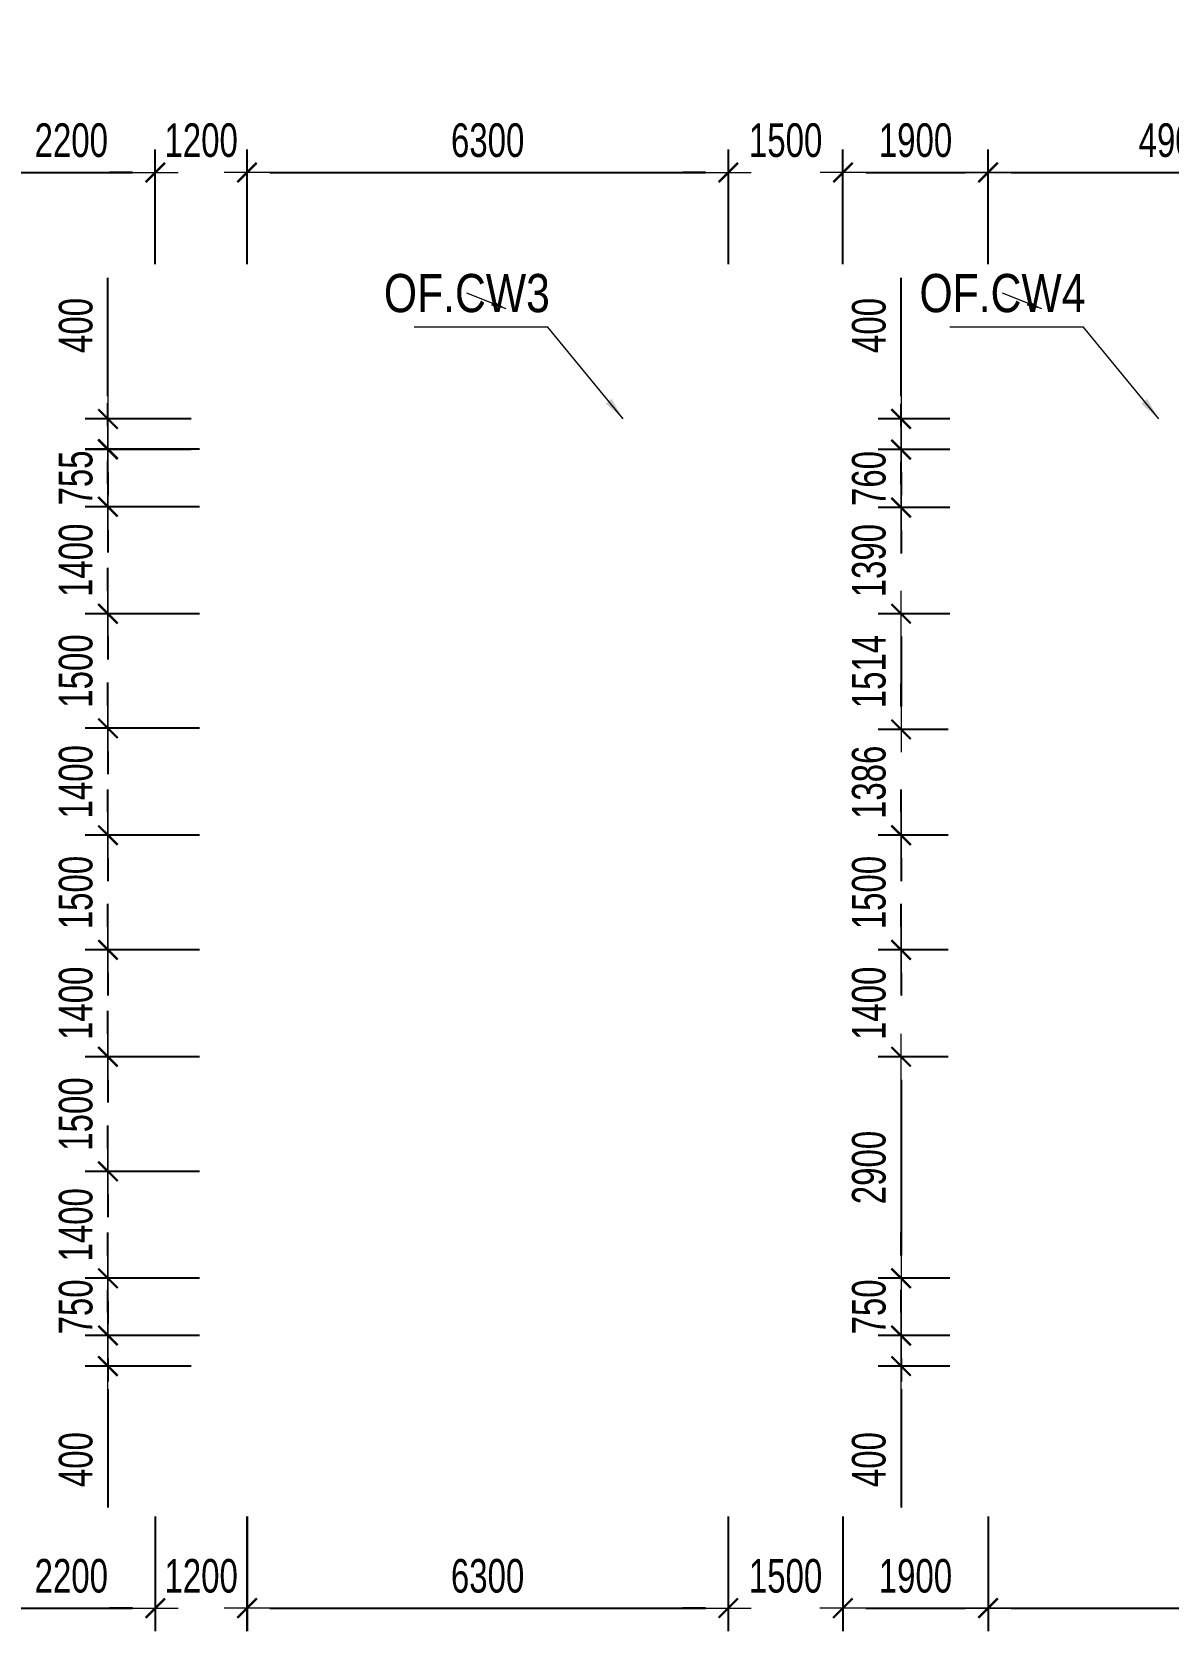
# Model space of a CAD drawing. Header units: millimetres. Extents: x -259680 to 286077, y 2206 to 90611.
# Drawn here: x 53086 to 67955, y 48332 to 69266 of the extents above; entities that cross this region are included whole.
import ezdxf
from ezdxf.enums import TextEntityAlignment as Align

# ---------------------------------------------------------------- set-up
doc = ezdxf.new("R2010")
doc.units = ezdxf.units.MM
doc.layers.get('0').update_dxf_attribs({"lineweight": 20})
doc.layers.get('Defpoints').update_dxf_attribs({"color": 151, "lineweight": 9})
for name, color, linetype, lineweight in [('$1$NDC_S_ANNO', 7, 'Continuous', 20), ('$1$NDC_S_DIM', 1, 'Continuous', 15), ('$1$NDC_S_VN TEXT', 7, 'Continuous', 20), ('NDC_S_DIM', 1, 'Continuous', 15)]:
    doc.layers.add(name, color=color, linetype=linetype, lineweight=lineweight)
doc.styles.add('$1$NDC_DIM', font='', dxfattribs={"width": 0.75})
doc.styles.add('$2$ARIAL', font='arial.ttf', dxfattribs={"width": 0.8})
doc.styles.add('NDC_DIM', font='', dxfattribs={"width": 0.75})
doc.styles.get('$1$NDC_DIM').set_extended_font_data('Dotum')
doc.styles.get('NDC_DIM').set_extended_font_data('Dotum')
doc.dimstyles.new('$0$NDC_dim_150', dxfattribs={"dimscale": 150, "dimtxt": 2.2, "dimasz": 1.5, "dimexe": 1.5, "dimexo": 2.5, "dimgap": 1, "dimtad": 1, "dimdec": 0, "dimzin": 0, "dimdsep": 46, "dimtxsty": '$1$NDC_DIM', "dimblk": '$1$DIMMARK', "dimcen": 0.09, "dimdle": 1.2, "dimclrd": 1, "dimclre": 1, "dimclrt": 3, "dimadec": 0, "dimazin": 0, "dimtfac": 1, "dimtdec": 0, "dimtix": 1, "dimtofl": 0, "dimtmove": 0, "dimatfit": 3, "dimfxl": 0, "dimtolj": 1, "dimtzin": 0, "dimarcsym": 0})
doc.dimstyles.new('$1$NDC_dim_iso', dxfattribs={"dimtxt": 2.2, "dimasz": 1, "dimexe": 1.5, "dimexo": 2.5, "dimgap": 1, "dimtad": 1, "dimdec": 0, "dimzin": 0, "dimdsep": 46, "dimtxsty": '$1$NDC_DIM', "dimblk": '$1$DIMMARK', "dimcen": 0.09, "dimdle": 1.2, "dimclrd": 1, "dimclre": 1, "dimclrt": 3, "dimadec": 0, "dimazin": 0, "dimtfac": 1, "dimtdec": 0, "dimtix": 1, "dimtofl": 0, "dimtmove": 0, "dimatfit": 3, "dimfxl": 0, "dimtolj": 1, "dimtzin": 0, "dimarcsym": 0})
doc.dimstyles.new('NDC_dim_200', dxfattribs={"dimscale": 200, "dimtxt": 2.2, "dimasz": 1.5, "dimexe": 1.5, "dimexo": 2.5, "dimgap": 1, "dimtad": 1, "dimdec": 0, "dimzin": 0, "dimdsep": 46, "dimtxsty": 'NDC_DIM', "dimblk": 'DIMMARK', "dimcen": 0.09, "dimdle": 1.2, "dimclrd": 1, "dimclre": 1, "dimclrt": 3, "dimadec": 0, "dimazin": 0, "dimtfac": 1, "dimtdec": 0, "dimtix": 1, "dimtofl": 0, "dimtmove": 0, "dimatfit": 3, "dimfxl": 0, "dimtolj": 1, "dimtzin": 0, "dimarcsym": 0})

# ---------------------------------------------------------------- blocks, each defined once
blk = doc.blocks.new('$1$DIMMARK')
at = {"layer": '$1$NDC_S_DIM', "color": 1}
blk.add_line((-1.5, 0), (1, 0), dxfattribs=at)
at = {"layer": '$1$NDC_S_DIM', "color": 2, "const_width": 0.1}
blk.add_lwpolyline([(-0.424, -0.424), (0.424, 0.424)], dxfattribs=at)
blk = doc.blocks.new('DIMMARK')
at = {"layer": 'NDC_S_DIM', "color": 1}
blk.add_line((-1.5, 0), (1, 0), dxfattribs=at)
at = {"layer": 'NDC_S_DIM', "color": 2, "const_width": 0.1}
blk.add_lwpolyline([(-0.424, -0.424), (0.424, 0.424)], dxfattribs=at)
blk = doc.blocks.new('*D1956')
at = {"layer": 'Defpoints', "color": 0, "ltscale": 100, "transparency": 16777216}
for p in [(54700, 52200), (52500, 51800), (54700, 48632)]:
    blk.add_point(p, dxfattribs=at)
at = {"layer": 'NDC_S_DIM', "color": 1, "lineweight": -2, "ltscale": 100, "transparency": 16777216}
for p, q in [((52500, 49832), (52500, 48332)), ((54700, 49832), (54700, 48332)), ((52800, 48632), (54400, 48632))]:
    blk.add_line(p, q, dxfattribs=at)
at = {"layer": 'NDC_S_DIM', "color": 1, "lineweight": -2, "ltscale": 100, "transparency": 16777216, "xscale": 300, "yscale": 300, "zscale": 300, "rotation": 180}
blk.add_blockref('DIMMARK', (52500, 48632), dxfattribs=at)
at = {"layer": 'NDC_S_DIM', "color": 1, "lineweight": -2, "ltscale": 100, "transparency": 16777216, "xscale": 300, "yscale": 300, "zscale": 300}
blk.add_blockref('DIMMARK', (54700, 48632), dxfattribs=at)
at = {"layer": 'NDC_S_DIM', "color": 3, "ltscale": 100, "transparency": 16777216, "insert": (53600, 49052), "char_height": 440, "attachment_point": 5, "style": 'NDC_DIM'}
blk.add_mtext('\\A1;2200', dxfattribs=at)
blk = doc.blocks.new('*D1957')
at = {"layer": 'Defpoints', "color": 0, "ltscale": 100, "transparency": 16777216}
for p in [(54700, 52200), (55900, 51800), (55900, 48632)]:
    blk.add_point(p, dxfattribs=at)
at = {"layer": 'NDC_S_DIM', "color": 1, "lineweight": -2, "ltscale": 100, "transparency": 16777216}
for p, q in [((54700, 49832), (54700, 48332)), ((55900, 49832), (55900, 48332)), ((54400, 48632), (54100, 48632)), ((56200, 48632), (56500, 48632))]:
    blk.add_line(p, q, dxfattribs=at)
at = {"layer": 'NDC_S_DIM', "color": 1, "lineweight": -2, "ltscale": 100, "transparency": 16777216, "xscale": 300, "yscale": 300, "zscale": 300}
blk.add_blockref('DIMMARK', (54700, 48632), dxfattribs=at)
at = {"layer": 'NDC_S_DIM', "color": 1, "lineweight": -2, "ltscale": 100, "transparency": 16777216, "xscale": 300, "yscale": 300, "zscale": 300, "rotation": 180}
blk.add_blockref('DIMMARK', (55900, 48632), dxfattribs=at)
at = {"layer": 'NDC_S_DIM', "color": 3, "ltscale": 100, "transparency": 16777216, "insert": (55300, 49052), "char_height": 440, "attachment_point": 5, "style": 'NDC_DIM'}
blk.add_mtext('\\A1;1200', dxfattribs=at)
blk = doc.blocks.new('*D1958')
at = {"layer": 'Defpoints', "color": 0, "ltscale": 100, "transparency": 16777216}
for p in [(55899, 51800), (62199, 51800), (62199, 48632)]:
    blk.add_point(p, dxfattribs=at)
at = {"layer": 'NDC_S_DIM', "color": 1, "lineweight": -2, "ltscale": 100, "transparency": 16777216}
for p, q in [((55899, 49832), (55899, 48332)), ((62199, 49832), (62199, 48332)), ((56199, 48632), (61899, 48632))]:
    blk.add_line(p, q, dxfattribs=at)
at = {"layer": 'NDC_S_DIM', "color": 1, "lineweight": -2, "ltscale": 100, "transparency": 16777216, "xscale": 300, "yscale": 300, "zscale": 300, "rotation": 180}
blk.add_blockref('DIMMARK', (55899, 48632), dxfattribs=at)
at = {"layer": 'NDC_S_DIM', "color": 1, "lineweight": -2, "ltscale": 100, "transparency": 16777216, "xscale": 300, "yscale": 300, "zscale": 300}
blk.add_blockref('DIMMARK', (62199, 48632), dxfattribs=at)
at = {"layer": 'NDC_S_DIM', "color": 3, "ltscale": 100, "transparency": 16777216, "insert": (59049, 49052), "char_height": 440, "attachment_point": 5, "style": 'NDC_DIM'}
blk.add_mtext('\\A1;6300', dxfattribs=at)
blk = doc.blocks.new('*D1959')
at = {"layer": 'Defpoints', "color": 0, "ltscale": 100, "transparency": 16777216}
for p in [(62199, 63040), (63699, 63040), (63699, 48632)]:
    blk.add_point(p, dxfattribs=at)
at = {"layer": 'NDC_S_DIM', "color": 1, "lineweight": -2, "ltscale": 100, "transparency": 16777216}
for p, q in [((62199, 49832), (62199, 48332)), ((63699, 49832), (63699, 48332)), ((61899, 48632), (61599, 48632)), ((63999, 48632), (64299, 48632))]:
    blk.add_line(p, q, dxfattribs=at)
at = {"layer": 'NDC_S_DIM', "color": 1, "lineweight": -2, "ltscale": 100, "transparency": 16777216, "xscale": 300, "yscale": 300, "zscale": 300}
blk.add_blockref('DIMMARK', (62199, 48632), dxfattribs=at)
at = {"layer": 'NDC_S_DIM', "color": 1, "lineweight": -2, "ltscale": 100, "transparency": 16777216, "xscale": 300, "yscale": 300, "zscale": 300, "rotation": 180}
blk.add_blockref('DIMMARK', (63699, 48632), dxfattribs=at)
at = {"layer": 'NDC_S_DIM', "color": 3, "ltscale": 100, "transparency": 16777216, "insert": (62949, 49052), "char_height": 440, "attachment_point": 5, "style": 'NDC_DIM'}
blk.add_mtext('\\A1;1500', dxfattribs=at)
blk = doc.blocks.new('*D1960')
at = {"layer": 'Defpoints', "color": 0, "ltscale": 100, "transparency": 16777216}
for p in [(63699, 63040), (65599, 63040), (65599, 48632)]:
    blk.add_point(p, dxfattribs=at)
at = {"layer": 'NDC_S_DIM', "color": 1, "lineweight": -2, "ltscale": 100, "transparency": 16777216}
for p, q in [((63699, 49832), (63699, 48332)), ((65599, 49832), (65599, 48332)), ((63999, 48632), (65299, 48632))]:
    blk.add_line(p, q, dxfattribs=at)
at = {"layer": 'NDC_S_DIM', "color": 1, "lineweight": -2, "ltscale": 100, "transparency": 16777216, "xscale": 300, "yscale": 300, "zscale": 300, "rotation": 180}
blk.add_blockref('DIMMARK', (63699, 48632), dxfattribs=at)
at = {"layer": 'NDC_S_DIM', "color": 1, "lineweight": -2, "ltscale": 100, "transparency": 16777216, "xscale": 300, "yscale": 300, "zscale": 300}
blk.add_blockref('DIMMARK', (65599, 48632), dxfattribs=at)
at = {"layer": 'NDC_S_DIM', "color": 3, "ltscale": 100, "transparency": 16777216, "insert": (64649, 49052), "char_height": 440, "attachment_point": 5, "style": 'NDC_DIM'}
blk.add_mtext('\\A1;1900', dxfattribs=at)
blk = doc.blocks.new('*D1961')
at = {"layer": 'Defpoints', "color": 0, "ltscale": 100, "transparency": 16777216}
for p in [(65600, 51800), (72700, 51800), (72700, 48632)]:
    blk.add_point(p, dxfattribs=at)
at = {"layer": 'NDC_S_DIM', "color": 1, "lineweight": -2, "ltscale": 100, "transparency": 16777216}
for p, q in [((65600, 49832), (65600, 48332)), ((72700, 49832), (72700, 48332)), ((65900, 48632), (72400, 48632))]:
    blk.add_line(p, q, dxfattribs=at)
at = {"layer": 'NDC_S_DIM', "color": 1, "lineweight": -2, "ltscale": 100, "transparency": 16777216, "xscale": 300, "yscale": 300, "zscale": 300, "rotation": 180}
blk.add_blockref('DIMMARK', (65600, 48632), dxfattribs=at)
at = {"layer": 'NDC_S_DIM', "color": 1, "lineweight": -2, "ltscale": 100, "transparency": 16777216, "xscale": 300, "yscale": 300, "zscale": 300}
blk.add_blockref('DIMMARK', (72700, 48632), dxfattribs=at)
at = {"layer": 'NDC_S_DIM', "color": 3, "ltscale": 100, "transparency": 16777216, "insert": (69150, 49052), "char_height": 440, "attachment_point": 5, "style": 'NDC_DIM'}
blk.add_mtext('\\A1;7100', dxfattribs=at)
blk = doc.blocks.new('*D1973')
at = {"layer": 'Defpoints', "color": 0, "ltscale": 100, "transparency": 16777216}
for p in [(54700, 67427), (52500, 64200), (54700, 64200)]:
    blk.add_point(p, dxfattribs=at)
at = {"layer": 'NDC_S_DIM', "color": 1, "lineweight": -2, "ltscale": 100, "transparency": 16777216}
for p, q in [((52500, 66227), (52500, 67727)), ((54700, 66227), (54700, 67727)), ((52800, 67427), (54400, 67427))]:
    blk.add_line(p, q, dxfattribs=at)
at = {"layer": 'NDC_S_DIM', "color": 1, "lineweight": -2, "ltscale": 100, "transparency": 16777216, "xscale": 300, "yscale": 300, "zscale": 300, "rotation": 180}
blk.add_blockref('DIMMARK', (52500, 67427), dxfattribs=at)
at = {"layer": 'NDC_S_DIM', "color": 1, "lineweight": -2, "ltscale": 100, "transparency": 16777216, "xscale": 300, "yscale": 300, "zscale": 300}
blk.add_blockref('DIMMARK', (54700, 67427), dxfattribs=at)
at = {"layer": 'NDC_S_DIM', "color": 3, "ltscale": 100, "transparency": 16777216, "insert": (53600, 67847), "char_height": 440, "attachment_point": 5, "style": 'NDC_DIM'}
blk.add_mtext('\\A1;2200', dxfattribs=at)
blk = doc.blocks.new('*D1974')
at = {"layer": 'Defpoints', "color": 0, "ltscale": 100, "transparency": 16777216}
for p in [(55900, 67427), (54700, 64200), (55900, 64200)]:
    blk.add_point(p, dxfattribs=at)
at = {"layer": 'NDC_S_DIM', "color": 1, "lineweight": -2, "ltscale": 100, "transparency": 16777216}
for p, q in [((54700, 66227), (54700, 67727)), ((55900, 66227), (55900, 67727)), ((54400, 67427), (54100, 67427)), ((56200, 67427), (56500, 67427))]:
    blk.add_line(p, q, dxfattribs=at)
at = {"layer": 'NDC_S_DIM', "color": 1, "lineweight": -2, "ltscale": 100, "transparency": 16777216, "xscale": 300, "yscale": 300, "zscale": 300}
blk.add_blockref('DIMMARK', (54700, 67427), dxfattribs=at)
at = {"layer": 'NDC_S_DIM', "color": 1, "lineweight": -2, "ltscale": 100, "transparency": 16777216, "xscale": 300, "yscale": 300, "zscale": 300, "rotation": 180}
blk.add_blockref('DIMMARK', (55900, 67427), dxfattribs=at)
at = {"layer": 'NDC_S_DIM', "color": 3, "ltscale": 100, "transparency": 16777216, "insert": (55300, 67847), "char_height": 440, "attachment_point": 5, "style": 'NDC_DIM'}
blk.add_mtext('\\A1;1200', dxfattribs=at)
blk = doc.blocks.new('*D1975')
at = {"layer": 'Defpoints', "color": 0, "ltscale": 100, "transparency": 16777216}
for p in [(62200, 67427), (55900, 64200), (62200, 64200)]:
    blk.add_point(p, dxfattribs=at)
at = {"layer": 'NDC_S_DIM', "color": 1, "lineweight": -2, "ltscale": 100, "transparency": 16777216}
for p, q in [((55900, 66227), (55900, 67727)), ((62200, 66227), (62200, 67727)), ((56200, 67427), (61900, 67427))]:
    blk.add_line(p, q, dxfattribs=at)
at = {"layer": 'NDC_S_DIM', "color": 1, "lineweight": -2, "ltscale": 100, "transparency": 16777216, "xscale": 300, "yscale": 300, "zscale": 300, "rotation": 180}
blk.add_blockref('DIMMARK', (55900, 67427), dxfattribs=at)
at = {"layer": 'NDC_S_DIM', "color": 1, "lineweight": -2, "ltscale": 100, "transparency": 16777216, "xscale": 300, "yscale": 300, "zscale": 300}
blk.add_blockref('DIMMARK', (62200, 67427), dxfattribs=at)
at = {"layer": 'NDC_S_DIM', "color": 3, "ltscale": 100, "transparency": 16777216, "insert": (59050, 67847), "char_height": 440, "attachment_point": 5, "style": 'NDC_DIM'}
blk.add_mtext('\\A1;6300', dxfattribs=at)
blk = doc.blocks.new('*D1976')
at = {"layer": 'Defpoints', "color": 0, "ltscale": 100, "transparency": 16777216}
for p in [(63700, 67427), (62200, 64200), (63700, 64200)]:
    blk.add_point(p, dxfattribs=at)
at = {"layer": 'NDC_S_DIM', "color": 1, "lineweight": -2, "ltscale": 100, "transparency": 16777216}
for p, q in [((62200, 66227), (62200, 67727)), ((63700, 66227), (63700, 67727)), ((61900, 67427), (61600, 67427)), ((64000, 67427), (64300, 67427))]:
    blk.add_line(p, q, dxfattribs=at)
at = {"layer": 'NDC_S_DIM', "color": 1, "lineweight": -2, "ltscale": 100, "transparency": 16777216, "xscale": 300, "yscale": 300, "zscale": 300}
blk.add_blockref('DIMMARK', (62200, 67427), dxfattribs=at)
at = {"layer": 'NDC_S_DIM', "color": 1, "lineweight": -2, "ltscale": 100, "transparency": 16777216, "xscale": 300, "yscale": 300, "zscale": 300, "rotation": 180}
blk.add_blockref('DIMMARK', (63700, 67427), dxfattribs=at)
at = {"layer": 'NDC_S_DIM', "color": 3, "ltscale": 100, "transparency": 16777216, "insert": (62950, 67847), "char_height": 440, "attachment_point": 5, "style": 'NDC_DIM'}
blk.add_mtext('\\A1;1500', dxfattribs=at)
blk = doc.blocks.new('*D1977')
at = {"layer": 'Defpoints', "color": 0, "ltscale": 100, "transparency": 16777216}
for p in [(65600, 67427), (63700, 64200), (65600, 64200)]:
    blk.add_point(p, dxfattribs=at)
at = {"layer": 'NDC_S_DIM', "color": 1, "lineweight": -2, "ltscale": 100, "transparency": 16777216}
for p, q in [((63700, 66227), (63700, 67727)), ((65600, 66227), (65600, 67727)), ((64000, 67427), (65300, 67427))]:
    blk.add_line(p, q, dxfattribs=at)
at = {"layer": 'NDC_S_DIM', "color": 1, "lineweight": -2, "ltscale": 100, "transparency": 16777216, "xscale": 300, "yscale": 300, "zscale": 300, "rotation": 180}
blk.add_blockref('DIMMARK', (63700, 67427), dxfattribs=at)
at = {"layer": 'NDC_S_DIM', "color": 1, "lineweight": -2, "ltscale": 100, "transparency": 16777216, "xscale": 300, "yscale": 300, "zscale": 300}
blk.add_blockref('DIMMARK', (65600, 67427), dxfattribs=at)
at = {"layer": 'NDC_S_DIM', "color": 3, "ltscale": 100, "transparency": 16777216, "insert": (64650, 67847), "char_height": 440, "attachment_point": 5, "style": 'NDC_DIM'}
blk.add_mtext('\\A1;1900', dxfattribs=at)
blk = doc.blocks.new('*D1978')
at = {"layer": 'Defpoints', "color": 0, "ltscale": 100, "transparency": 16777216}
for p in [(70500, 67427), (65600, 64200), (70500, 64200)]:
    blk.add_point(p, dxfattribs=at)
at = {"layer": 'NDC_S_DIM', "color": 1, "lineweight": -2, "ltscale": 100, "transparency": 16777216}
for p, q in [((65600, 66227), (65600, 67727)), ((70500, 66227), (70500, 67727)), ((65900, 67427), (70200, 67427))]:
    blk.add_line(p, q, dxfattribs=at)
at = {"layer": 'NDC_S_DIM', "color": 1, "lineweight": -2, "ltscale": 100, "transparency": 16777216, "xscale": 300, "yscale": 300, "zscale": 300, "rotation": 180}
blk.add_blockref('DIMMARK', (65600, 67427), dxfattribs=at)
at = {"layer": 'NDC_S_DIM', "color": 1, "lineweight": -2, "ltscale": 100, "transparency": 16777216, "xscale": 300, "yscale": 300, "zscale": 300}
blk.add_blockref('DIMMARK', (70500, 67427), dxfattribs=at)
at = {"layer": 'NDC_S_DIM', "color": 3, "ltscale": 100, "transparency": 16777216, "insert": (68050, 67847), "char_height": 440, "attachment_point": 5, "style": 'NDC_DIM'}
blk.add_mtext('\\A1;4900', dxfattribs=at)
blk = doc.blocks.new('*D2021')
at = {"layer": 'Defpoints', "color": 0, "ltscale": 100, "transparency": 16777216}
for p in [(54080, 64200), (55670, 64200), (55670, 63800)]:
    blk.add_point(p, dxfattribs=at)
at = {"layer": 'NDC_S_DIM', "color": 1, "lineweight": -2, "ltscale": 100, "transparency": 16777216}
for p, q in [((54080, 64500), (54080, 66049)), ((55170, 64200), (53780, 64200)), ((55170, 63800), (53780, 63800)), ((54080, 63500), (54080, 63200))]:
    blk.add_line(p, q, dxfattribs=at)
at = {"layer": 'NDC_S_DIM', "color": 1, "lineweight": -2, "ltscale": 100, "transparency": 16777216, "xscale": 300, "yscale": 300, "zscale": 300}
for p, rotation in [((54080, 64200), 270), ((54080, 63800), 90)]:
    blk.add_blockref('DIMMARK', p, dxfattribs=dict(at, rotation=rotation))
at = {"layer": 'NDC_S_DIM', "color": 3, "ltscale": 100, "transparency": 16777216, "insert": (53660, 65424), "char_height": 440, "attachment_point": 5, "rotation": 90, "style": 'NDC_DIM'}
blk.add_mtext('\\A1;400', dxfattribs=at)
blk = doc.blocks.new('*D2022')
at = {"layer": 'Defpoints', "color": 0, "ltscale": 100, "transparency": 16777216}
for p in [(55670, 52200), (54080, 51800), (55670, 51800)]:
    blk.add_point(p, dxfattribs=at)
at = {"layer": 'NDC_S_DIM', "color": 1, "lineweight": -2, "ltscale": 100, "transparency": 16777216}
for p, q in [((54080, 52500), (54080, 52800)), ((55170, 52200), (53780, 52200)), ((55170, 51800), (53780, 51800)), ((54080, 51500), (54080, 49951))]:
    blk.add_line(p, q, dxfattribs=at)
at = {"layer": 'NDC_S_DIM', "color": 1, "lineweight": -2, "ltscale": 100, "transparency": 16777216, "xscale": 300, "yscale": 300, "zscale": 300}
for p, rotation in [((54080, 52200), 270), ((54080, 51800), 90)]:
    blk.add_blockref('DIMMARK', p, dxfattribs=dict(at, rotation=rotation))
at = {"layer": 'NDC_S_DIM', "color": 3, "ltscale": 100, "transparency": 16777216, "insert": (53660, 50576), "char_height": 440, "attachment_point": 5, "rotation": 90, "style": 'NDC_DIM'}
blk.add_mtext('\\A1;400', dxfattribs=at)
blk = doc.blocks.new('*D2023')
at = {"layer": 'Defpoints', "color": 0, "ltscale": 100, "transparency": 16777216}
for p in [(64461, 64200), (65599, 64200), (65599, 63800)]:
    blk.add_point(p, dxfattribs=at)
at = {"layer": 'NDC_S_DIM', "color": 1, "lineweight": -2, "ltscale": 100, "transparency": 16777216}
for p, q in [((64461, 64500), (64461, 66049)), ((65099, 64200), (64161, 64200)), ((65099, 63800), (64161, 63800)), ((64461, 63500), (64461, 63200))]:
    blk.add_line(p, q, dxfattribs=at)
at = {"layer": 'NDC_S_DIM', "color": 1, "lineweight": -2, "ltscale": 100, "transparency": 16777216, "xscale": 300, "yscale": 300, "zscale": 300}
for p, rotation in [((64461, 64200), 270), ((64461, 63800), 90)]:
    blk.add_blockref('DIMMARK', p, dxfattribs=dict(at, rotation=rotation))
at = {"layer": 'NDC_S_DIM', "color": 3, "ltscale": 100, "transparency": 16777216, "insert": (64041, 65424), "char_height": 440, "attachment_point": 5, "rotation": 90, "style": 'NDC_DIM'}
blk.add_mtext('\\A1;400', dxfattribs=at)
blk = doc.blocks.new('*D2024')
at = {"layer": 'Defpoints', "color": 0, "ltscale": 100, "transparency": 16777216}
for p in [(65599, 52200), (64461, 51800), (65599, 51800)]:
    blk.add_point(p, dxfattribs=at)
at = {"layer": 'NDC_S_DIM', "color": 1, "lineweight": -2, "ltscale": 100, "transparency": 16777216}
for p, q in [((64461, 52500), (64461, 52800)), ((65099, 52200), (64161, 52200)), ((65099, 51800), (64161, 51800)), ((64461, 51500), (64461, 49951))]:
    blk.add_line(p, q, dxfattribs=at)
at = {"layer": 'NDC_S_DIM', "color": 1, "lineweight": -2, "ltscale": 100, "transparency": 16777216, "xscale": 300, "yscale": 300, "zscale": 300}
for p, rotation in [((64461, 52200), 270), ((64461, 51800), 90)]:
    blk.add_blockref('DIMMARK', p, dxfattribs=dict(at, rotation=rotation))
at = {"layer": 'NDC_S_DIM', "color": 3, "ltscale": 100, "transparency": 16777216, "insert": (64041, 50576), "char_height": 440, "attachment_point": 5, "rotation": 90, "style": 'NDC_DIM'}
blk.add_mtext('\\A1;400', dxfattribs=at)
blk = doc.blocks.new('*D2081')
at = {"layer": 'Defpoints', "color": 0, "ltscale": 100, "transparency": 16777216}
for p in [(55874, 63805), (54080, 63050), (55900, 63050)]:
    blk.add_point(p, dxfattribs=at)
at = {"layer": 'NDC_S_DIM', "color": 1, "lineweight": -2, "ltscale": 100, "transparency": 16777216}
for p, q in [((54080, 64105), (54080, 64405)), ((55280, 63805), (53780, 63805)), ((55280, 63050), (53780, 63050)), ((54080, 62750), (54080, 62450))]:
    blk.add_line(p, q, dxfattribs=at)
at = {"layer": 'NDC_S_DIM', "color": 1, "lineweight": -2, "ltscale": 100, "transparency": 16777216, "xscale": 300, "yscale": 300, "zscale": 300}
for p, rotation in [((54080, 63805), 270), ((54080, 63050), 90)]:
    blk.add_blockref('DIMMARK', p, dxfattribs=dict(at, rotation=rotation))
at = {"layer": 'NDC_S_DIM', "color": 3, "ltscale": 100, "transparency": 16777216, "insert": (53660, 63427), "char_height": 440, "attachment_point": 5, "rotation": 90, "style": 'NDC_DIM'}
blk.add_mtext('\\A1;755', dxfattribs=at)
blk = doc.blocks.new('*D2082')
at = {"layer": 'Defpoints', "color": 0, "ltscale": 100, "transparency": 16777216}
for p in [(55900, 63050), (54080, 61650), (56050, 61650)]:
    blk.add_point(p, dxfattribs=at)
at = {"layer": 'NDC_S_DIM', "color": 1, "lineweight": -2, "ltscale": 100, "transparency": 16777216}
for p, q in [((54080, 63350), (54080, 63650)), ((55280, 63050), (53780, 63050)), ((55280, 61650), (53780, 61650)), ((54080, 61350), (54080, 61050))]:
    blk.add_line(p, q, dxfattribs=at)
at = {"layer": 'NDC_S_DIM', "color": 1, "lineweight": -2, "ltscale": 100, "transparency": 16777216, "xscale": 300, "yscale": 300, "zscale": 300}
for p, rotation in [((54080, 63050), 270), ((54080, 61650), 90)]:
    blk.add_blockref('DIMMARK', p, dxfattribs=dict(at, rotation=rotation))
at = {"layer": 'NDC_S_DIM', "color": 3, "ltscale": 100, "transparency": 16777216, "insert": (53660, 62350), "char_height": 440, "attachment_point": 5, "rotation": 90, "style": 'NDC_DIM'}
blk.add_mtext('\\A1;1400', dxfattribs=at)
blk = doc.blocks.new('*D2083')
at = {"layer": 'Defpoints', "color": 0, "ltscale": 100, "transparency": 16777216}
for p in [(56050, 61650), (54080, 60150), (56050, 60150)]:
    blk.add_point(p, dxfattribs=at)
at = {"layer": 'NDC_S_DIM', "color": 1, "lineweight": -2, "ltscale": 100, "transparency": 16777216}
for p, q in [((54080, 61950), (54080, 62250)), ((55280, 61650), (53780, 61650)), ((55280, 60150), (53780, 60150)), ((54080, 59850), (54080, 59550))]:
    blk.add_line(p, q, dxfattribs=at)
at = {"layer": 'NDC_S_DIM', "color": 1, "lineweight": -2, "ltscale": 100, "transparency": 16777216, "xscale": 300, "yscale": 300, "zscale": 300}
for p, rotation in [((54080, 61650), 270), ((54080, 60150), 90)]:
    blk.add_blockref('DIMMARK', p, dxfattribs=dict(at, rotation=rotation))
at = {"layer": 'NDC_S_DIM', "color": 3, "ltscale": 100, "transparency": 16777216, "insert": (53660, 60900), "char_height": 440, "attachment_point": 5, "rotation": 90, "style": 'NDC_DIM'}
blk.add_mtext('\\A1;1500', dxfattribs=at)
blk = doc.blocks.new('*D2084')
at = {"layer": 'Defpoints', "color": 0, "ltscale": 100, "transparency": 16777216}
for p in [(56050, 60150), (54080, 58750), (56050, 58750)]:
    blk.add_point(p, dxfattribs=at)
at = {"layer": 'NDC_S_DIM', "color": 1, "lineweight": -2, "ltscale": 100, "transparency": 16777216}
for p, q in [((54080, 60450), (54080, 60750)), ((55280, 60150), (53780, 60150)), ((55280, 58750), (53780, 58750)), ((54080, 58450), (54080, 58150))]:
    blk.add_line(p, q, dxfattribs=at)
at = {"layer": 'NDC_S_DIM', "color": 1, "lineweight": -2, "ltscale": 100, "transparency": 16777216, "xscale": 300, "yscale": 300, "zscale": 300}
for p, rotation in [((54080, 60150), 270), ((54080, 58750), 90)]:
    blk.add_blockref('DIMMARK', p, dxfattribs=dict(at, rotation=rotation))
at = {"layer": 'NDC_S_DIM', "color": 3, "ltscale": 100, "transparency": 16777216, "insert": (53660, 59450), "char_height": 440, "attachment_point": 5, "rotation": 90, "style": 'NDC_DIM'}
blk.add_mtext('\\A1;1400', dxfattribs=at)
blk = doc.blocks.new('*D2085')
at = {"layer": 'Defpoints', "color": 0, "ltscale": 100, "transparency": 16777216}
for p in [(56050, 58750), (54080, 57250), (56050, 57250)]:
    blk.add_point(p, dxfattribs=at)
at = {"layer": 'NDC_S_DIM', "color": 1, "lineweight": -2, "ltscale": 100, "transparency": 16777216}
for p, q in [((54080, 59050), (54080, 59350)), ((55280, 58750), (53780, 58750)), ((55280, 57250), (53780, 57250)), ((54080, 56950), (54080, 56650))]:
    blk.add_line(p, q, dxfattribs=at)
at = {"layer": 'NDC_S_DIM', "color": 1, "lineweight": -2, "ltscale": 100, "transparency": 16777216, "xscale": 300, "yscale": 300, "zscale": 300}
for p, rotation in [((54080, 58750), 270), ((54080, 57250), 90)]:
    blk.add_blockref('DIMMARK', p, dxfattribs=dict(at, rotation=rotation))
at = {"layer": 'NDC_S_DIM', "color": 3, "ltscale": 100, "transparency": 16777216, "insert": (53660, 58000), "char_height": 440, "attachment_point": 5, "rotation": 90, "style": 'NDC_DIM'}
blk.add_mtext('\\A1;1500', dxfattribs=at)
blk = doc.blocks.new('*D2086')
at = {"layer": 'Defpoints', "color": 0, "ltscale": 100, "transparency": 16777216}
for p in [(56050, 57250), (54080, 55850), (56050, 55850)]:
    blk.add_point(p, dxfattribs=at)
at = {"layer": 'NDC_S_DIM', "color": 1, "lineweight": -2, "ltscale": 100, "transparency": 16777216}
for p, q in [((54080, 57550), (54080, 57850)), ((55280, 57250), (53780, 57250)), ((55280, 55850), (53780, 55850)), ((54080, 55550), (54080, 55250))]:
    blk.add_line(p, q, dxfattribs=at)
at = {"layer": 'NDC_S_DIM', "color": 1, "lineweight": -2, "ltscale": 100, "transparency": 16777216, "xscale": 300, "yscale": 300, "zscale": 300}
for p, rotation in [((54080, 57250), 270), ((54080, 55850), 90)]:
    blk.add_blockref('DIMMARK', p, dxfattribs=dict(at, rotation=rotation))
at = {"layer": 'NDC_S_DIM', "color": 3, "ltscale": 100, "transparency": 16777216, "insert": (53660, 56550), "char_height": 440, "attachment_point": 5, "rotation": 90, "style": 'NDC_DIM'}
blk.add_mtext('\\A1;1400', dxfattribs=at)
blk = doc.blocks.new('*D2087')
at = {"layer": 'Defpoints', "color": 0, "ltscale": 100, "transparency": 16777216}
for p in [(56050, 55850), (54080, 54350), (56050, 54350)]:
    blk.add_point(p, dxfattribs=at)
at = {"layer": 'NDC_S_DIM', "color": 1, "lineweight": -2, "ltscale": 100, "transparency": 16777216}
for p, q in [((54080, 56150), (54080, 56450)), ((55280, 55850), (53780, 55850)), ((55280, 54350), (53780, 54350)), ((54080, 54050), (54080, 53750))]:
    blk.add_line(p, q, dxfattribs=at)
at = {"layer": 'NDC_S_DIM', "color": 1, "lineweight": -2, "ltscale": 100, "transparency": 16777216, "xscale": 300, "yscale": 300, "zscale": 300}
for p, rotation in [((54080, 55850), 270), ((54080, 54350), 90)]:
    blk.add_blockref('DIMMARK', p, dxfattribs=dict(at, rotation=rotation))
at = {"layer": 'NDC_S_DIM', "color": 3, "ltscale": 100, "transparency": 16777216, "insert": (53660, 55100), "char_height": 440, "attachment_point": 5, "rotation": 90, "style": 'NDC_DIM'}
blk.add_mtext('\\A1;1500', dxfattribs=at)
blk = doc.blocks.new('*D2088')
at = {"layer": 'Defpoints', "color": 0, "ltscale": 100, "transparency": 16777216}
for p in [(56050, 54350), (54080, 52950), (56050, 52950)]:
    blk.add_point(p, dxfattribs=at)
at = {"layer": 'NDC_S_DIM', "color": 1, "lineweight": -2, "ltscale": 100, "transparency": 16777216}
for p, q in [((54080, 54650), (54080, 54950)), ((55280, 54350), (53780, 54350)), ((55280, 52950), (53780, 52950)), ((54080, 52650), (54080, 52350))]:
    blk.add_line(p, q, dxfattribs=at)
at = {"layer": 'NDC_S_DIM', "color": 1, "lineweight": -2, "ltscale": 100, "transparency": 16777216, "xscale": 300, "yscale": 300, "zscale": 300}
for p, rotation in [((54080, 54350), 270), ((54080, 52950), 90)]:
    blk.add_blockref('DIMMARK', p, dxfattribs=dict(at, rotation=rotation))
at = {"layer": 'NDC_S_DIM', "color": 3, "ltscale": 100, "transparency": 16777216, "insert": (53660, 53650), "char_height": 440, "attachment_point": 5, "rotation": 90, "style": 'NDC_DIM'}
blk.add_mtext('\\A1;1400', dxfattribs=at)
blk = doc.blocks.new('*D2089')
at = {"layer": 'Defpoints', "color": 0, "ltscale": 100, "transparency": 16777216}
for p in [(56050, 52950), (54080, 52200), (55900, 52200)]:
    blk.add_point(p, dxfattribs=at)
at = {"layer": 'NDC_S_DIM', "color": 1, "lineweight": -2, "ltscale": 100, "transparency": 16777216}
for p, q in [((54080, 53250), (54080, 53550)), ((55280, 52950), (53780, 52950)), ((55280, 52200), (53780, 52200)), ((54080, 51900), (54080, 51600))]:
    blk.add_line(p, q, dxfattribs=at)
at = {"layer": 'NDC_S_DIM', "color": 1, "lineweight": -2, "ltscale": 100, "transparency": 16777216, "xscale": 300, "yscale": 300, "zscale": 300}
for p, rotation in [((54080, 52950), 270), ((54080, 52200), 90)]:
    blk.add_blockref('DIMMARK', p, dxfattribs=dict(at, rotation=rotation))
at = {"layer": 'NDC_S_DIM', "color": 3, "ltscale": 100, "transparency": 16777216, "insert": (53660, 52575), "char_height": 440, "attachment_point": 5, "rotation": 90, "style": 'NDC_DIM'}
blk.add_mtext('\\A1;750', dxfattribs=at)
blk = doc.blocks.new('*D2090')
at = {"layer": 'Defpoints', "color": 0, "ltscale": 100, "transparency": 16777216}
for p in [(65600, 63800), (64461, 63040), (65599, 63040)]:
    blk.add_point(p, dxfattribs=at)
at = {"layer": 'NDC_S_DIM', "color": 1, "lineweight": -2, "ltscale": 100, "transparency": 16777216}
for p, q in [((64461, 64100), (64461, 64400)), ((65100, 63800), (64161, 63800)), ((65099, 63040), (64161, 63040)), ((64461, 62740), (64461, 62440))]:
    blk.add_line(p, q, dxfattribs=at)
at = {"layer": 'NDC_S_DIM', "color": 1, "lineweight": -2, "ltscale": 100, "transparency": 16777216, "xscale": 300, "yscale": 300, "zscale": 300}
for p, rotation in [((64461, 63800), 270), ((64461, 63040), 90)]:
    blk.add_blockref('DIMMARK', p, dxfattribs=dict(at, rotation=rotation))
at = {"layer": 'NDC_S_DIM', "color": 3, "ltscale": 100, "transparency": 16777216, "insert": (64041, 63420), "char_height": 440, "attachment_point": 5, "rotation": 90, "style": 'NDC_DIM'}
blk.add_mtext('\\A1;760', dxfattribs=at)
blk = doc.blocks.new('*D2091')
at = {"layer": 'Defpoints', "color": 0, "ltscale": 100, "transparency": 16777216}
for p in [(65599, 63040), (64461, 61650), (65600, 61650)]:
    blk.add_point(p, dxfattribs=at)
at = {"layer": 'NDC_S_DIM', "color": 1, "lineweight": -2, "ltscale": 100, "transparency": 16777216}
for p, q in [((64461, 63340), (64461, 63640)), ((65099, 63040), (64161, 63040)), ((65100, 61650), (64161, 61650)), ((64461, 61350), (64461, 61050))]:
    blk.add_line(p, q, dxfattribs=at)
at = {"layer": 'NDC_S_DIM', "color": 1, "lineweight": -2, "ltscale": 100, "transparency": 16777216, "xscale": 300, "yscale": 300, "zscale": 300}
for p, rotation in [((64461, 63040), 270), ((64461, 61650), 90)]:
    blk.add_blockref('DIMMARK', p, dxfattribs=dict(at, rotation=rotation))
at = {"layer": 'NDC_S_DIM', "color": 3, "ltscale": 100, "transparency": 16777216, "insert": (64041, 62345), "char_height": 440, "attachment_point": 5, "rotation": 90, "style": 'NDC_DIM'}
blk.add_mtext('\\A1;1390', dxfattribs=at)
blk = doc.blocks.new('*D2092')
at = {"layer": 'Defpoints', "color": 0, "ltscale": 100, "transparency": 16777216}
for p in [(65600, 61650), (64461, 60136), (65578, 60136)]:
    blk.add_point(p, dxfattribs=at)
at = {"layer": 'NDC_S_DIM', "color": 1, "lineweight": -2, "ltscale": 100, "transparency": 16777216}
for p, q in [((65100, 61650), (64161, 61650)), ((64461, 61350), (64461, 60436)), ((65078, 60136), (64161, 60136))]:
    blk.add_line(p, q, dxfattribs=at)
at = {"layer": 'NDC_S_DIM', "color": 1, "lineweight": -2, "ltscale": 100, "transparency": 16777216, "xscale": 300, "yscale": 300, "zscale": 300}
for p, rotation in [((64461, 61650), 90), ((64461, 60136), 270)]:
    blk.add_blockref('DIMMARK', p, dxfattribs=dict(at, rotation=rotation))
at = {"layer": 'NDC_S_DIM', "color": 3, "ltscale": 100, "transparency": 16777216, "insert": (64041, 60893), "char_height": 440, "attachment_point": 5, "rotation": 90, "style": 'NDC_DIM'}
blk.add_mtext('\\A1;1514', dxfattribs=at)
blk = doc.blocks.new('*D2093')
at = {"layer": 'Defpoints', "color": 0, "ltscale": 100, "transparency": 16777216}
for p in [(65578, 60136), (64461, 58750), (65578, 58750)]:
    blk.add_point(p, dxfattribs=at)
at = {"layer": 'NDC_S_DIM', "color": 1, "lineweight": -2, "ltscale": 100, "transparency": 16777216}
for p, q in [((64461, 60436), (64461, 60736)), ((65078, 60136), (64161, 60136)), ((65078, 58750), (64161, 58750)), ((64461, 58450), (64461, 58150))]:
    blk.add_line(p, q, dxfattribs=at)
at = {"layer": 'NDC_S_DIM', "color": 1, "lineweight": -2, "ltscale": 100, "transparency": 16777216, "xscale": 300, "yscale": 300, "zscale": 300}
for p, rotation in [((64461, 60136), 270), ((64461, 58750), 90)]:
    blk.add_blockref('DIMMARK', p, dxfattribs=dict(at, rotation=rotation))
at = {"layer": 'NDC_S_DIM', "color": 3, "ltscale": 100, "transparency": 16777216, "insert": (64041, 59443), "char_height": 440, "attachment_point": 5, "rotation": 90, "style": 'NDC_DIM'}
blk.add_mtext('\\A1;1386', dxfattribs=at)
blk = doc.blocks.new('*D2094')
at = {"layer": 'Defpoints', "color": 0, "ltscale": 100, "transparency": 16777216}
for p in [(65578, 58750), (64461, 57250), (65578, 57250)]:
    blk.add_point(p, dxfattribs=at)
at = {"layer": 'NDC_S_DIM', "color": 1, "lineweight": -2, "ltscale": 100, "transparency": 16777216}
for p, q in [((64461, 59050), (64461, 59350)), ((65078, 58750), (64161, 58750)), ((65078, 57250), (64161, 57250)), ((64461, 56950), (64461, 56650))]:
    blk.add_line(p, q, dxfattribs=at)
at = {"layer": 'NDC_S_DIM', "color": 1, "lineweight": -2, "ltscale": 100, "transparency": 16777216, "xscale": 300, "yscale": 300, "zscale": 300}
for p, rotation in [((64461, 58750), 270), ((64461, 57250), 90)]:
    blk.add_blockref('DIMMARK', p, dxfattribs=dict(at, rotation=rotation))
at = {"layer": 'NDC_S_DIM', "color": 3, "ltscale": 100, "transparency": 16777216, "insert": (64041, 58000), "char_height": 440, "attachment_point": 5, "rotation": 90, "style": 'NDC_DIM'}
blk.add_mtext('\\A1;1500', dxfattribs=at)
blk = doc.blocks.new('*D2095')
at = {"layer": 'Defpoints', "color": 0, "ltscale": 100, "transparency": 16777216}
for p in [(65578, 57250), (64461, 55850), (65578, 55850)]:
    blk.add_point(p, dxfattribs=at)
at = {"layer": 'NDC_S_DIM', "color": 1, "lineweight": -2, "ltscale": 100, "transparency": 16777216}
for p, q in [((64461, 57550), (64461, 57850)), ((65078, 57250), (64161, 57250)), ((65078, 55850), (64161, 55850)), ((64461, 55550), (64461, 55250))]:
    blk.add_line(p, q, dxfattribs=at)
at = {"layer": 'NDC_S_DIM', "color": 1, "lineweight": -2, "ltscale": 100, "transparency": 16777216, "xscale": 300, "yscale": 300, "zscale": 300}
for p, rotation in [((64461, 57250), 270), ((64461, 55850), 90)]:
    blk.add_blockref('DIMMARK', p, dxfattribs=dict(at, rotation=rotation))
at = {"layer": 'NDC_S_DIM', "color": 3, "ltscale": 100, "transparency": 16777216, "insert": (64041, 56550), "char_height": 440, "attachment_point": 5, "rotation": 90, "style": 'NDC_DIM'}
blk.add_mtext('\\A1;1400', dxfattribs=at)
blk = doc.blocks.new('*D2096')
at = {"layer": 'Defpoints', "color": 0, "ltscale": 100, "transparency": 16777216}
for p in [(65578, 55850), (64461, 52950), (65600, 52950)]:
    blk.add_point(p, dxfattribs=at)
at = {"layer": 'NDC_S_DIM', "color": 1, "lineweight": -2, "ltscale": 100, "transparency": 16777216}
for p, q in [((65078, 55850), (64161, 55850)), ((64461, 55550), (64461, 53250)), ((65100, 52950), (64161, 52950))]:
    blk.add_line(p, q, dxfattribs=at)
at = {"layer": 'NDC_S_DIM', "color": 1, "lineweight": -2, "ltscale": 100, "transparency": 16777216, "xscale": 300, "yscale": 300, "zscale": 300}
for p, rotation in [((64461, 55850), 90), ((64461, 52950), 270)]:
    blk.add_blockref('DIMMARK', p, dxfattribs=dict(at, rotation=rotation))
at = {"layer": 'NDC_S_DIM', "color": 3, "ltscale": 100, "transparency": 16777216, "insert": (64041, 54400), "char_height": 440, "attachment_point": 5, "rotation": 90, "style": 'NDC_DIM'}
blk.add_mtext('\\A1;2900', dxfattribs=at)
blk = doc.blocks.new('*D2097')
at = {"layer": 'Defpoints', "color": 0, "ltscale": 100, "transparency": 16777216}
for p in [(65600, 52950), (64461, 52200), (65600, 52200)]:
    blk.add_point(p, dxfattribs=at)
at = {"layer": 'NDC_S_DIM', "color": 1, "lineweight": -2, "ltscale": 100, "transparency": 16777216}
for p, q in [((64461, 53250), (64461, 53550)), ((65100, 52950), (64161, 52950)), ((65100, 52200), (64161, 52200)), ((64461, 51900), (64461, 51600))]:
    blk.add_line(p, q, dxfattribs=at)
at = {"layer": 'NDC_S_DIM', "color": 1, "lineweight": -2, "ltscale": 100, "transparency": 16777216, "xscale": 300, "yscale": 300, "zscale": 300}
for p, rotation in [((64461, 52950), 270), ((64461, 52200), 90)]:
    blk.add_blockref('DIMMARK', p, dxfattribs=dict(at, rotation=rotation))
at = {"layer": 'NDC_S_DIM', "color": 3, "ltscale": 100, "transparency": 16777216, "insert": (64041, 52575), "char_height": 440, "attachment_point": 5, "rotation": 90, "style": 'NDC_DIM'}
blk.add_mtext('\\A1;750', dxfattribs=at)
blk = doc.blocks.new('*U212')
at = {"layer": '$1$NDC_S_ANNO', "ltscale": 0.8, "style": '$2$ARIAL', "width": 0.8}
blk.add_attdef('TEN', text='', height=2.5, dxfattribs=at).set_placement((-2.58, 1.03), align=Align.MIDDLE_CENTER)
at = {"layer": '$1$NDC_S_ANNO', "ltscale": 0.8, "style": '$2$ARIAL', "width": 0.8, "flags": 1}
blk.add_attdef('CHU_THICH', text='', height=2.5, dxfattribs=at).set_placement((0, 0), align=Align.MIDDLE_CENTER)
at = {"layer": 'Defpoints'}
blk.add_leader([(0, 0), (-2.58, 1.03)], dimstyle='$1$NDC_dim_iso', override={"dimgap": 0.625, "dimtad": 0}, dxfattribs=at)
blk = doc.blocks.new('$0$co t check')
at = {"layer": '$1$NDC_S_VN TEXT', "color": 2, "true_color": 0xf1eb1f, "xscale": 200, "yscale": 200, "zscale": 200}
for p, values in [((57253, 65642), {'TEN': 'OF.CW3'}), ((64263, 65642), {'TEN': 'OF.CW4'})]:
    blk.add_blockref('*U212', p, dxfattribs=at).add_auto_attribs(values)
for points in [[(58783, 64200), (57797, 65403), (56047, 65403)], [(65793, 64200), (64807, 65403), (63057, 65403)]]:
    blk.add_leader(points, dimstyle='$0$NDC_dim_150', override={"dimasz": 2, "dimgap": 1, "dimtad": 0})

msp = doc.modelspace()

# ---------------------------------------------------------------- hatches: boundary and pattern name
at = {"layer": 'NDC_S_DIM', "ltscale": 100}
h = msp.add_hatch(dxfattribs=at)
h.set_pattern_fill('CROSS', color=256, scale=50)
h.paths.add_polyline_path([(87300, 89500), (87300, 71950), (63350, 71950), (63350, 66800), (44500, 66800), (44500, 64200), (3550, 64200), (3550, 89500)], flags=17)
h.paths.add_polyline_path([(87300, 89500), (87300, 71950), (63350, 71950), (63350, 66800), (44500, 66800), (44500, 64200), (3550, 64200), (3550, 89500)], flags=17)

# ---------------------------------------------------------------- block references
at = {"layer": '$1$NDC_S_DIM'}
msp.add_blockref('$0$co t check', (2040.6, 0), dxfattribs=at)

# ---------------------------------------------------------------- dimensions: what is measured, and where the dimension line sits
at = {"layer": 'NDC_S_DIM', "ltscale": 100}
for base, p1, p2, picture, middle in [((54700, 67427.5), (52500, 64200), (54700, 64200), '*D1973', (53600, 67847.5)), ((55900.2, 67427.5), (54700, 64200), (55900.2, 64200), '*D1974', (55300.1, 67847.5)), ((62200.2, 67427.5), (55900.2, 64200), (62200.2, 64200), '*D1975', (59050.2, 67847.5)), ((63700, 67427.5), (62200.2, 64200), (63700, 64200), '*D1976', (62950.1, 67847.5)), ((65600.2, 67427.5), (63700, 64200), (65600.2, 64200), '*D1977', (64650.1, 67847.5)), ((70500.2, 67427.5), (65600.2, 64200), (70500.2, 64200), '*D1978', (68050.2, 67847.5)), ((63699, 48632), (62199.2, 63040), (63699, 63040), '*D1959', (62949.1, 49052)), ((65599.2, 48632), (63699, 63040), (65599.2, 63040), '*D1960', (64649.1, 49052)), ((54700, 48632), (52500, 51800), (54700, 52200), '*D1956', (53600, 49052)), ((55900.2, 48632), (54700, 52200), (55900.2, 51799.9), '*D1957', (55300.1, 49052)), ((62199.2, 48632), (55899.2, 51800), (62199.2, 51800), '*D1958', (59049.2, 49052))]:
    dim = msp.add_linear_dim(base=base, p1=p1, p2=p2, dimstyle='NDC_dim_200', override={"dimtmove": 1}, dxfattribs=at)
    dim.commit()
    dim.dimension.update_dxf_attribs({"geometry": picture, "text_midpoint": middle})
for base, p1, p2, picture, middle in [((54080, 64200), (55670, 63800), (55670, 64200), '*D2021', (54080, 65424.3)), ((64460.8, 64200), (65599.2, 63800), (65599.2, 64200), '*D2023', (64460.8, 65424.3)), ((54080, 51800), (55670, 52200), (55670, 51800), '*D2022', (54080, 50575.7)), ((64460.8, 51800), (65599.2, 52200), (65599.2, 51800), '*D2024', (64460.8, 50575.7))]:
    dim = msp.add_linear_dim(base=base, p1=p1, p2=p2, angle=90, dimstyle='NDC_dim_200', dxfattribs=at)
    dim.commit()
    dim.dimension.update_dxf_attribs({"geometry": picture, "text_midpoint": middle, "dimtype": 160})
for base, p1, p2, picture, middle in [((54080, 63050), (55874, 63804.8), (55900, 63050), '*D2081', (53660, 63427.4)), ((64460.8, 63040), (65600, 63800), (65599.2, 63040), '*D2090', (64040.8, 63420))]:
    dim = msp.add_linear_dim(base=base, p1=p1, p2=p2, angle=90, dimstyle='NDC_dim_200', dxfattribs=at)
    dim.commit()
    dim.dimension.update_dxf_attribs({"geometry": picture, "text_midpoint": middle})
for base, p1, p2, picture, middle in [((54080, 61650), (55900, 63050), (56050, 61650), '*D2082', (53660, 62350)), ((64460.8, 61650), (65599.2, 63040), (65600, 61650), '*D2091', (64040.8, 62345)), ((54080, 60150), (56050, 61650), (56050, 60150), '*D2083', (53660, 60900)), ((64460.8, 60136.1), (65600, 61650), (65578.3, 60136.1), '*D2092', (64040.8, 60893.1)), ((54080, 58750), (56050, 60150), (56050, 58750), '*D2084', (53660, 59450)), ((64460.8, 58750), (65578.3, 60136.1), (65578.3, 58750), '*D2093', (64040.8, 59443.1)), ((54080, 57250), (56050, 58750), (56050, 57250), '*D2085', (53660, 58000)), ((64460.8, 57250), (65578.3, 58750), (65578.3, 57250), '*D2094', (64040.8, 58000)), ((54080, 55850), (56050, 57250), (56050, 55850), '*D2086', (53660, 56550)), ((64460.8, 55850), (65578.3, 57250), (65578.3, 55850), '*D2095', (64040.8, 56550)), ((54080, 54350), (56050, 55850), (56050, 54350), '*D2087', (53660, 55100)), ((64460.8, 52950), (65578.3, 55850), (65600, 52950), '*D2096', (64040.8, 54400)), ((54080, 52950), (56050, 54350), (56050, 52950), '*D2088', (53660, 53650)), ((54080, 52200), (56050, 52950), (55900, 52200), '*D2089', (53660, 52575)), ((64460.8, 52200), (65600, 52950), (65600, 52200), '*D2097', (64040.8, 52575))]:
    dim = msp.add_linear_dim(base=base, p1=p1, p2=p2, angle=90, dimstyle='NDC_dim_200', override={"dimtmove": 1}, dxfattribs=at)
    dim.commit()
    dim.dimension.update_dxf_attribs({"geometry": picture, "text_midpoint": middle})
dim = msp.add_linear_dim(base=(72700, 48632), p1=(65600.2, 51800), p2=(72700, 51800), dimstyle='NDC_dim_200', dxfattribs=at)
dim.commit()
dim.dimension.update_dxf_attribs({"geometry": '*D1961', "text_midpoint": (69150.1, 49052)})

doc.saveas('drawing.dxf')
